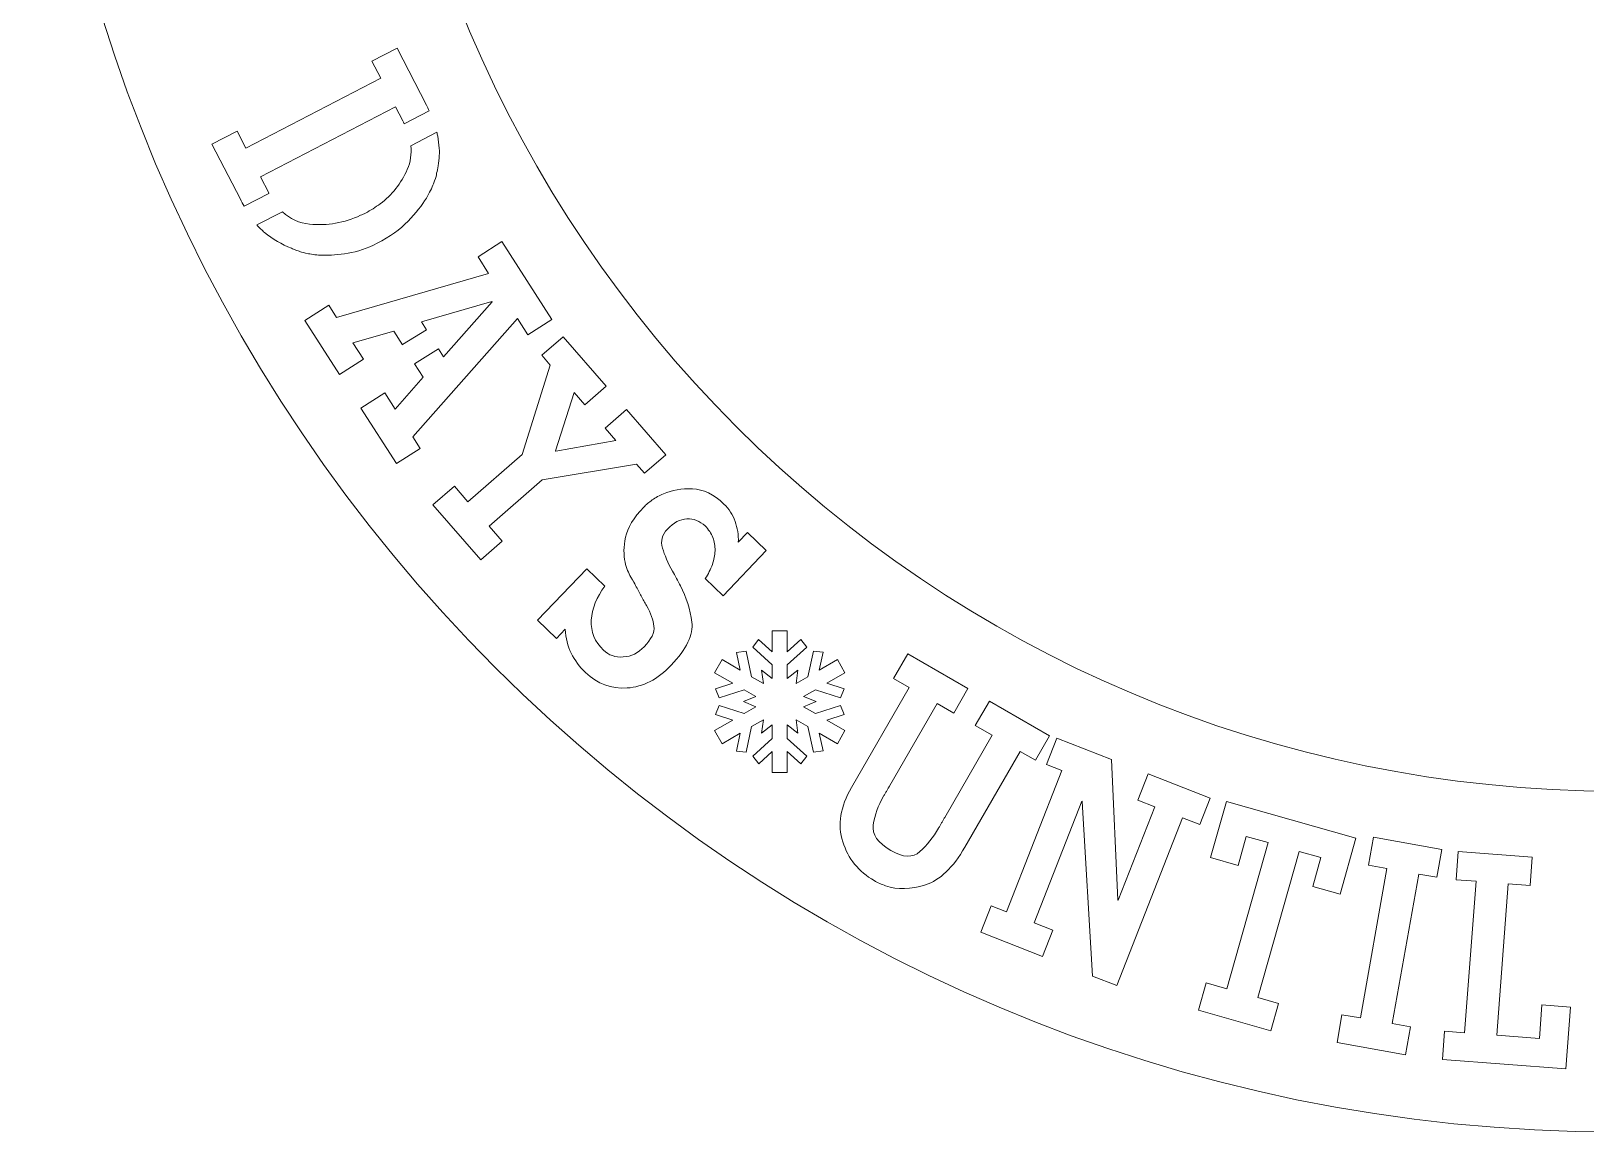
# Model space of a CAD drawing. Header units: centimetres. Extents: x -78 to 86, y -19 to 11.
# Drawn here: x -78.25 to -64.49, y -19.26 to -9.52 of the extents above; entities that cross this region are included whole.
import ezdxf

# ---------------------------------------------------------------- set-up
doc = ezdxf.new("R2010")
doc.units = ezdxf.units.CM
doc.header["$MEASUREMENT"] = 0
doc.layers.add('layer 1', color=7, linetype='Continuous')

msp = doc.modelspace()

# ---------------------------------------------------------------- linework, layer by layer
at = {"layer": 'layer 1', "color": 230, "lineweight": 9}
for points, knots in [([(-64.21886, 11.21754), (-64.21886, 11.21754), (-66.37384, 11.21754), (-66.37384, 11.21754), (-66.37384, 11.21754), (-66.55862, 11.21754), (-66.76647, 11.23054), (-66.89794, 11.15018), (-66.89794, 11.15018), (-67.58536, 10.73002), (-68.15182, 8.79313), (-68.32711, 8.18493), (-68.32711, 8.18493), (-68.32711, 8.18493), (-68.32596, 8.18457), (-68.32596, 8.18457), (-68.32596, 8.18457), (-74.06984, 6.4285), (-78.24772, 1.08602), (-78.24772, -5.23281), (-78.24772, -5.23281), (-78.24772, -12.98073), (-71.96678, -19.26166), (-64.21886, -19.26166), (-64.21886, -19.26166), (-56.47093, -19.26166), (-50.19001, -12.98073), (-50.19001, -5.23281), (-50.19001, -5.23281), (-50.19001, 1.08602), (-54.36786, 6.4285), (-60.11176, 8.18457), (-60.11176, 8.18457), (-60.11176, 8.18457), (-60.11061, 8.18493), (-60.11061, 8.18493), (-60.11061, 8.18493), (-60.2859, 8.79313), (-60.85236, 10.73002), (-61.53978, 11.15018), (-61.53978, 11.15018), (-61.67125, 11.23054), (-61.8791, 11.21754), (-62.06388, 11.21754), (-62.06388, 11.21754), (-62.06388, 11.21754), (-64.21886, 11.21754), (-64.21886, 11.21754)], [0, 0, 0, 0, 0.07692308, 0.07692308, 0.07692308, 0.07692308, 0.15384615, 0.15384615, 0.15384615, 0.15384615, 0.23076923, 0.23076923, 0.23076923, 0.23076923, 0.30769231, 0.30769231, 0.30769231, 0.30769231, 0.38461538, 0.38461538, 0.38461538, 0.38461538, 0.46153846, 0.46153846, 0.46153846, 0.46153846, 0.53846154, 0.53846154, 0.53846154, 0.53846154, 0.61538462, 0.61538462, 0.61538462, 0.61538462, 0.69230769, 0.69230769, 0.69230769, 0.69230769, 0.76923077, 0.76923077, 0.76923077, 0.76923077, 0.84615385, 0.84615385, 0.84615385, 0.84615385, 1, 1, 1, 1]), ([(-64.21886, 5.77989), (-58.1367, 5.77989), (-53.20616, 0.84933), (-53.20616, -5.23281), (-53.20616, -5.23281), (-53.20616, -11.31495), (-58.1367, -16.2455), (-64.21886, -16.2455), (-64.21886, -16.2455), (-70.301, -16.2455), (-75.23155, -11.31495), (-75.23155, -5.23281), (-75.23155, -5.23281), (-75.23155, 0.84933), (-70.301, 5.77989), (-64.21886, 5.77989)], [0, 0, 0, 0, 0.2, 0.2, 0.2, 0.2, 0.4, 0.4, 0.4, 0.4, 0.6, 0.6, 0.6, 0.6, 1, 1, 1, 1]), ([(-76.36183, -11.06887), (-76.36183, -11.06887), (-76.14268, -10.956), (-76.14268, -10.956), (-76.14268, -10.956), (-76.14268, -10.956), (-76.14476, -10.95193), (-76.14476, -10.95193), (-76.14476, -10.95193), (-76.14476, -10.95193), (-76.21836, -10.80944), (-76.21836, -10.80944), (-76.21836, -10.80944), (-76.21836, -10.80944), (-75.02187, -10.19145), (-75.02187, -10.19145), (-75.02187, -10.19145), (-75.02187, -10.19145), (-74.95836, -10.31442), (-74.95836, -10.31442), (-74.95836, -10.31442), (-74.954, -10.32285), (-74.94985, -10.33124), (-74.94588, -10.33958), (-74.94588, -10.33958), (-74.94588, -10.33958), (-74.72439, -10.2255), (-74.72439, -10.2255), (-74.72439, -10.2255), (-74.73206, -10.20878), (-74.74025, -10.19166), (-74.74898, -10.17415), (-74.74898, -10.17415), (-74.74898, -10.17415), (-75.0081, -9.67244), (-75.0081, -9.67244), (-75.0081, -9.67244), (-75.0081, -9.67244), (-75.23058, -9.78736), (-75.23058, -9.78736), (-75.23058, -9.78736), (-75.23058, -9.78736), (-75.15295, -9.93768), (-75.15295, -9.93768), (-75.15295, -9.93768), (-75.15295, -9.93768), (-76.34716, -10.5545), (-76.34716, -10.5545), (-76.34716, -10.5545), (-76.34716, -10.5545), (-76.42481, -10.40418), (-76.42481, -10.40418), (-76.42481, -10.40418), (-76.42481, -10.40418), (-76.6473, -10.51909), (-76.6473, -10.51909), (-76.6473, -10.51909), (-76.6473, -10.51909), (-76.39524, -11.00712), (-76.39524, -11.00712), (-76.39524, -11.00712), (-76.38411, -11.02868), (-76.37297, -11.04925), (-76.36183, -11.06887)], [0, 0, 0, 0, 0.05882353, 0.05882353, 0.05882353, 0.05882353, 0.11764706, 0.11764706, 0.11764706, 0.11764706, 0.17647059, 0.17647059, 0.17647059, 0.17647059, 0.23529412, 0.23529412, 0.23529412, 0.23529412, 0.29411765, 0.29411765, 0.29411765, 0.29411765, 0.35294118, 0.35294118, 0.35294118, 0.35294118, 0.41176471, 0.41176471, 0.41176471, 0.41176471, 0.47058824, 0.47058824, 0.47058824, 0.47058824, 0.52941176, 0.52941176, 0.52941176, 0.52941176, 0.58823529, 0.58823529, 0.58823529, 0.58823529, 0.64705882, 0.64705882, 0.64705882, 0.64705882, 0.70588235, 0.70588235, 0.70588235, 0.70588235, 0.76470588, 0.76470588, 0.76470588, 0.76470588, 0.82352941, 0.82352941, 0.82352941, 0.82352941, 0.88235294, 0.88235294, 0.88235294, 0.88235294, 1, 1, 1, 1]), ([(-74.65588, -10.41518), (-74.65588, -10.41518), (-74.88702, -10.53423), (-74.88702, -10.53423), (-74.88702, -10.53423), (-74.87878, -10.60858), (-74.88907, -10.67837), (-74.9179, -10.7436), (-74.9179, -10.7436), (-74.97359, -10.86961), (-75.0535, -10.97106), (-75.1576, -11.04792), (-75.1576, -11.04792), (-75.17827, -11.06355), (-75.19947, -11.07819), (-75.22117, -11.09188), (-75.22117, -11.09188), (-75.24287, -11.10554), (-75.26507, -11.11826), (-75.28778, -11.12999), (-75.28778, -11.12999), (-75.29534, -11.1339), (-75.30253, -11.1376), (-75.30935, -11.14113), (-75.30935, -11.14113), (-75.31615, -11.14465), (-75.32368, -11.14771), (-75.33192, -11.1503), (-75.33192, -11.1503), (-75.47537, -11.21782), (-75.62539, -11.24379), (-75.78203, -11.22825), (-75.78203, -11.22825), (-75.87507, -11.21901), (-75.95551, -11.18278), (-76.02335, -11.11951), (-76.02335, -11.11951), (-76.02335, -11.11951), (-76.24819, -11.23531), (-76.24819, -11.23531), (-76.24819, -11.23531), (-76.22583, -11.26144), (-76.20346, -11.28369), (-76.18107, -11.30206), (-76.18107, -11.30206), (-76.10953, -11.36073), (-76.0304, -11.40722), (-75.94366, -11.44154), (-75.94366, -11.44154), (-75.93137, -11.44675), (-75.91856, -11.45209), (-75.90519, -11.45754), (-75.90519, -11.45754), (-75.89183, -11.46299), (-75.87824, -11.46794), (-75.86447, -11.47235), (-75.86447, -11.47235), (-75.85219, -11.47756), (-75.82852, -11.48348), (-75.79347, -11.4901), (-75.79347, -11.4901), (-75.7584, -11.49671), (-75.71624, -11.50131), (-75.66698, -11.5039), (-75.66698, -11.5039), (-75.60142, -11.50464), (-75.52645, -11.49848), (-75.44213, -11.48544), (-75.44213, -11.48544), (-75.35779, -11.47237), (-75.27174, -11.44317), (-75.18396, -11.39782), (-75.18396, -11.39782), (-75.07195, -11.33998), (-74.98095, -11.27484), (-74.91096, -11.20243), (-74.91096, -11.20243), (-74.84102, -11.13002), (-74.78708, -11.0618), (-74.74924, -10.99773), (-74.74924, -10.99773), (-74.7203, -10.9498), (-74.69903, -10.90749), (-74.68538, -10.87078), (-74.68538, -10.87078), (-74.67175, -10.83406), (-74.66342, -10.80752), (-74.66039, -10.79111), (-74.66039, -10.79111), (-74.65738, -10.77471), (-74.65302, -10.75432), (-74.64738, -10.72999), (-74.64738, -10.72999), (-74.64174, -10.70564), (-74.63808, -10.67653), (-74.63639, -10.64269), (-74.63639, -10.64269), (-74.63081, -10.59036), (-74.63496, -10.52574), (-74.64882, -10.44882), (-74.64882, -10.44882), (-74.65078, -10.4379), (-74.65313, -10.42668), (-74.65588, -10.41518)], [0, 0, 0, 0, 0.03703704, 0.03703704, 0.03703704, 0.03703704, 0.07407407, 0.07407407, 0.07407407, 0.07407407, 0.11111111, 0.11111111, 0.11111111, 0.11111111, 0.14814815, 0.14814815, 0.14814815, 0.14814815, 0.18518519, 0.18518519, 0.18518519, 0.18518519, 0.22222222, 0.22222222, 0.22222222, 0.22222222, 0.25925926, 0.25925926, 0.25925926, 0.25925926, 0.2962963, 0.2962963, 0.2962963, 0.2962963, 0.33333333, 0.33333333, 0.33333333, 0.33333333, 0.37037037, 0.37037037, 0.37037037, 0.37037037, 0.40740741, 0.40740741, 0.40740741, 0.40740741, 0.44444444, 0.44444444, 0.44444444, 0.44444444, 0.48148148, 0.48148148, 0.48148148, 0.48148148, 0.51851852, 0.51851852, 0.51851852, 0.51851852, 0.55555556, 0.55555556, 0.55555556, 0.55555556, 0.59259259, 0.59259259, 0.59259259, 0.59259259, 0.62962963, 0.62962963, 0.62962963, 0.62962963, 0.66666667, 0.66666667, 0.66666667, 0.66666667, 0.7037037, 0.7037037, 0.7037037, 0.7037037, 0.74074074, 0.74074074, 0.74074074, 0.74074074, 0.77777778, 0.77777778, 0.77777778, 0.77777778, 0.81481481, 0.81481481, 0.81481481, 0.81481481, 0.85185185, 0.85185185, 0.85185185, 0.85185185, 0.88888889, 0.88888889, 0.88888889, 0.88888889, 0.92592593, 0.92592593, 0.92592593, 0.92592593, 1, 1, 1, 1]), ([(-74.64236, -12.33242), (-74.64236, -12.33242), (-74.85404, -12.46376), (-74.85404, -12.46376), (-74.85404, -12.46376), (-74.85404, -12.46376), (-74.77837, -12.58222), (-74.77837, -12.58222), (-74.77837, -12.58222), (-74.77837, -12.58222), (-75.02406, -12.8669), (-75.02406, -12.8669), (-75.02406, -12.8669), (-75.02406, -12.8669), (-75.1175, -12.72062), (-75.1175, -12.72062), (-75.1175, -12.72062), (-75.1175, -12.72062), (-75.32856, -12.85543), (-75.32856, -12.85543), (-75.32856, -12.85543), (-75.32856, -12.85543), (-75.01395, -13.34796), (-75.01395, -13.34796), (-75.01395, -13.34796), (-75.01395, -13.34796), (-74.80291, -13.21316), (-74.80291, -13.21316), (-74.80291, -13.21316), (-74.80291, -13.21316), (-74.86795, -13.11131), (-74.86795, -13.11131), (-74.86795, -13.11131), (-74.86795, -13.11131), (-73.94218, -12.06375), (-73.94218, -12.06375), (-73.94218, -12.06375), (-73.94218, -12.06375), (-73.84994, -12.20818), (-73.84994, -12.20818), (-73.84994, -12.20818), (-73.84994, -12.20818), (-73.63889, -12.07339), (-73.63889, -12.07339), (-73.63889, -12.07339), (-73.63889, -12.07339), (-74.08004, -11.38273), (-74.08004, -11.38273), (-74.08004, -11.38273), (-74.08004, -11.38273), (-74.29108, -11.51754), (-74.29108, -11.51754), (-74.29108, -11.51754), (-74.29108, -11.51754), (-74.19764, -11.6638), (-74.19764, -11.6638), (-74.19764, -11.6638), (-74.19764, -11.6638), (-75.54327, -12.05404), (-75.54327, -12.05404), (-75.54327, -12.05404), (-75.54327, -12.05404), (-75.61303, -11.94481), (-75.61303, -11.94481), (-75.61303, -11.94481), (-75.61303, -11.94481), (-75.82409, -12.0796), (-75.82409, -12.0796), (-75.82409, -12.0796), (-75.82409, -12.0796), (-75.5178, -12.55917), (-75.5178, -12.55917), (-75.5178, -12.55917), (-75.5178, -12.55917), (-75.30673, -12.42436), (-75.30673, -12.42436), (-75.30673, -12.42436), (-75.30673, -12.42436), (-75.39898, -12.27994), (-75.39898, -12.27994), (-75.39898, -12.27994), (-75.39898, -12.27994), (-75.03739, -12.17673), (-75.03739, -12.17673), (-75.03739, -12.17673), (-75.03739, -12.17673), (-74.96171, -12.29521), (-74.96171, -12.29521), (-74.96171, -12.29521), (-74.96171, -12.29521), (-74.9606, -12.29451), (-74.9606, -12.29451), (-74.9606, -12.29451), (-74.9606, -12.29451), (-74.7489, -12.16317), (-74.7489, -12.16317), (-74.7489, -12.16317), (-74.7489, -12.16317), (-74.79323, -12.09376), (-74.79323, -12.09376), (-74.79323, -12.09376), (-74.79323, -12.09376), (-74.16961, -11.91182), (-74.16961, -11.91182), (-74.16961, -11.91182), (-74.16961, -11.91182), (-74.16725, -11.91552), (-74.16725, -11.91552), (-74.16725, -11.91552), (-74.16725, -11.91552), (-74.59692, -12.40114), (-74.59692, -12.40114), (-74.59692, -12.40114), (-74.59692, -12.40114), (-74.64126, -12.33172), (-74.64126, -12.33172), (-74.64126, -12.33172), (-74.64126, -12.33172), (-74.64236, -12.33242), (-74.64236, -12.33242)], [0, 0, 0, 0, 0.03225806, 0.03225806, 0.03225806, 0.03225806, 0.06451613, 0.06451613, 0.06451613, 0.06451613, 0.09677419, 0.09677419, 0.09677419, 0.09677419, 0.12903226, 0.12903226, 0.12903226, 0.12903226, 0.16129032, 0.16129032, 0.16129032, 0.16129032, 0.19354839, 0.19354839, 0.19354839, 0.19354839, 0.22580645, 0.22580645, 0.22580645, 0.22580645, 0.25806452, 0.25806452, 0.25806452, 0.25806452, 0.29032258, 0.29032258, 0.29032258, 0.29032258, 0.32258065, 0.32258065, 0.32258065, 0.32258065, 0.35483871, 0.35483871, 0.35483871, 0.35483871, 0.38709677, 0.38709677, 0.38709677, 0.38709677, 0.41935484, 0.41935484, 0.41935484, 0.41935484, 0.4516129, 0.4516129, 0.4516129, 0.4516129, 0.48387097, 0.48387097, 0.48387097, 0.48387097, 0.51612903, 0.51612903, 0.51612903, 0.51612903, 0.5483871, 0.5483871, 0.5483871, 0.5483871, 0.58064516, 0.58064516, 0.58064516, 0.58064516, 0.61290323, 0.61290323, 0.61290323, 0.61290323, 0.64516129, 0.64516129, 0.64516129, 0.64516129, 0.67741935, 0.67741935, 0.67741935, 0.67741935, 0.70967742, 0.70967742, 0.70967742, 0.70967742, 0.74193548, 0.74193548, 0.74193548, 0.74193548, 0.77419355, 0.77419355, 0.77419355, 0.77419355, 0.80645161, 0.80645161, 0.80645161, 0.80645161, 0.83870968, 0.83870968, 0.83870968, 0.83870968, 0.87096774, 0.87096774, 0.87096774, 0.87096774, 0.90322581, 0.90322581, 0.90322581, 0.90322581, 0.93548387, 0.93548387, 0.93548387, 0.93548387, 1, 1, 1, 1]), ([(-72.81962, -13.43353), (-72.81962, -13.43353), (-72.89024, -13.35227), (-72.89024, -13.35227), (-72.89024, -13.35227), (-72.89024, -13.35227), (-73.72383, -13.4917), (-73.72383, -13.4917), (-73.72383, -13.4917), (-73.72383, -13.4917), (-74.1944, -13.90074), (-74.1944, -13.90074), (-74.1944, -13.90074), (-74.1944, -13.90074), (-74.07763, -14.03506), (-74.07763, -14.03506), (-74.07763, -14.03506), (-74.07763, -14.03506), (-74.26666, -14.19934), (-74.26666, -14.19934), (-74.26666, -14.19934), (-74.26666, -14.19934), (-74.69041, -13.71182), (-74.69041, -13.71182), (-74.69041, -13.71182), (-74.69041, -13.71182), (-74.50141, -13.54754), (-74.50141, -13.54754), (-74.50141, -13.54754), (-74.50141, -13.54754), (-74.38177, -13.68517), (-74.38177, -13.68517), (-74.38177, -13.68517), (-74.38177, -13.68517), (-73.89963, -13.26609), (-73.89963, -13.26609), (-73.89963, -13.26609), (-73.89963, -13.26609), (-73.65271, -12.47507), (-73.65271, -12.47507), (-73.65271, -12.47507), (-73.65271, -12.47507), (-73.72766, -12.38884), (-73.72766, -12.38884), (-73.72766, -12.38884), (-73.72766, -12.38884), (-73.53867, -12.22456), (-73.53867, -12.22456), (-73.53867, -12.22456), (-73.53867, -12.22456), (-73.15815, -12.66234), (-73.15815, -12.66234), (-73.15815, -12.66234), (-73.15815, -12.66234), (-73.34715, -12.82663), (-73.34715, -12.82663), (-73.34715, -12.82663), (-73.34715, -12.82663), (-73.44084, -12.71883), (-73.44084, -12.71883), (-73.44084, -12.71883), (-73.44084, -12.71883), (-73.60542, -13.23451), (-73.60542, -13.23451), (-73.60542, -13.23451), (-73.60542, -13.23451), (-73.60254, -13.23782), (-73.60254, -13.23782), (-73.60254, -13.23782), (-73.60254, -13.23782), (-73.07186, -13.14335), (-73.07186, -13.14335), (-73.07186, -13.14335), (-73.07186, -13.14335), (-73.16699, -13.03389), (-73.16699, -13.03389), (-73.16699, -13.03389), (-73.16699, -13.03389), (-72.97799, -12.86962), (-72.97799, -12.86962), (-72.97799, -12.86962), (-72.97799, -12.86962), (-72.63062, -13.26925), (-72.63062, -13.26925), (-72.63062, -13.26925), (-72.63062, -13.26925), (-72.81962, -13.43353), (-72.81962, -13.43353)], [0, 0, 0, 0, 0.04347826, 0.04347826, 0.04347826, 0.04347826, 0.08695652, 0.08695652, 0.08695652, 0.08695652, 0.13043478, 0.13043478, 0.13043478, 0.13043478, 0.17391304, 0.17391304, 0.17391304, 0.17391304, 0.2173913, 0.2173913, 0.2173913, 0.2173913, 0.26086957, 0.26086957, 0.26086957, 0.26086957, 0.30434783, 0.30434783, 0.30434783, 0.30434783, 0.34782609, 0.34782609, 0.34782609, 0.34782609, 0.39130435, 0.39130435, 0.39130435, 0.39130435, 0.43478261, 0.43478261, 0.43478261, 0.43478261, 0.47826087, 0.47826087, 0.47826087, 0.47826087, 0.52173913, 0.52173913, 0.52173913, 0.52173913, 0.56521739, 0.56521739, 0.56521739, 0.56521739, 0.60869565, 0.60869565, 0.60869565, 0.60869565, 0.65217391, 0.65217391, 0.65217391, 0.65217391, 0.69565217, 0.69565217, 0.69565217, 0.69565217, 0.73913043, 0.73913043, 0.73913043, 0.73913043, 0.7826087, 0.7826087, 0.7826087, 0.7826087, 0.82608696, 0.82608696, 0.82608696, 0.82608696, 0.86956522, 0.86956522, 0.86956522, 0.86956522, 0.91304348, 0.91304348, 0.91304348, 0.91304348, 1, 1, 1, 1]), ([(-73.32838, -14.27821), (-73.32838, -14.27821), (-73.16799, -14.43157), (-73.16799, -14.43157), (-73.16799, -14.43157), (-73.24322, -14.52933), (-73.28357, -14.62982), (-73.28904, -14.73301), (-73.28904, -14.73301), (-73.29448, -14.83622), (-73.25858, -14.92477), (-73.1813, -14.99866), (-73.1813, -14.99866), (-73.1347, -15.0432), (-73.07628, -15.06315), (-73.00595, -15.05848), (-73.00595, -15.05848), (-72.93563, -15.05383), (-72.87398, -15.02379), (-72.821, -14.96839), (-72.821, -14.96839), (-72.75743, -14.90188), (-72.72866, -14.8416), (-72.73469, -14.78751), (-72.73469, -14.78751), (-72.74074, -14.7334), (-72.76251, -14.67194), (-72.80003, -14.60308), (-72.80003, -14.60308), (-72.81532, -14.57667), (-72.83107, -14.54866), (-72.84731, -14.519), (-72.84731, -14.519), (-72.86353, -14.48934), (-72.88022, -14.45805), (-72.8974, -14.42514), (-72.8974, -14.42514), (-72.90444, -14.41131), (-72.91844, -14.38676), (-72.93938, -14.35142), (-72.93938, -14.35142), (-72.9603, -14.31609), (-72.97718, -14.27227), (-72.98999, -14.21995), (-72.98999, -14.21995), (-73.00443, -14.15665), (-73.00306, -14.08312), (-72.98584, -13.99942), (-72.98584, -13.99942), (-72.96863, -13.91571), (-72.91468, -13.82646), (-72.82403, -13.73164), (-72.82403, -13.73164), (-72.80402, -13.71071), (-72.77899, -13.68983), (-72.74899, -13.66905), (-72.74899, -13.66905), (-72.71897, -13.64824), (-72.68631, -13.62998), (-72.651, -13.61424), (-72.651, -13.61424), (-72.57473, -13.58112), (-72.48889, -13.56657), (-72.39344, -13.5706), (-72.39344, -13.5706), (-72.29801, -13.57465), (-72.2053, -13.61967), (-72.11531, -13.70572), (-72.11531, -13.70572), (-72.07085, -13.74823), (-72.03795, -13.79914), (-72.0166, -13.85843), (-72.0166, -13.85843), (-71.9953, -13.91772), (-71.98574, -13.97927), (-71.98801, -14.04311), (-71.98801, -14.04311), (-71.98801, -14.04311), (-71.90677, -13.95815), (-71.90677, -13.95815), (-71.90677, -13.95815), (-71.90677, -13.95815), (-71.74003, -14.11758), (-71.74003, -14.11758), (-71.74003, -14.11758), (-71.74003, -14.11758), (-72.12146, -14.51651), (-72.12146, -14.51651), (-72.12146, -14.51651), (-72.12146, -14.51651), (-72.28027, -14.36468), (-72.28027, -14.36468), (-72.28027, -14.36468), (-72.25366, -14.32413), (-72.23284, -14.28275), (-72.21781, -14.24054), (-72.21781, -14.24054), (-72.20281, -14.19834), (-72.19482, -14.15767), (-72.19385, -14.11851), (-72.19385, -14.11851), (-72.19277, -14.07712), (-72.19933, -14.03786), (-72.21349, -14.00075), (-72.21349, -14.00075), (-72.22766, -13.96363), (-72.25062, -13.92988), (-72.28238, -13.89952), (-72.28238, -13.89952), (-72.32897, -13.85498), (-72.38235, -13.83399), (-72.44254, -13.83655), (-72.44254, -13.83655), (-72.50274, -13.8391), (-72.56051, -13.86931), (-72.61584, -13.92718), (-72.61584, -13.92718), (-72.66292, -13.97643), (-72.67727, -14.03223), (-72.65888, -14.0946), (-72.65888, -14.0946), (-72.64049, -14.15697), (-72.611, -14.22523), (-72.57043, -14.29938), (-72.57043, -14.29938), (-72.55926, -14.31948), (-72.5476, -14.34064), (-72.5354, -14.36289), (-72.5354, -14.36289), (-72.52326, -14.38513), (-72.51163, -14.40744), (-72.50059, -14.42978), (-72.50059, -14.42978), (-72.44815, -14.53178), (-72.4143, -14.63838), (-72.39905, -14.7496), (-72.39905, -14.7496), (-72.3838, -14.86082), (-72.44504, -14.98846), (-72.58278, -15.13252), (-72.58278, -15.13252), (-72.70167, -15.25689), (-72.83144, -15.32373), (-72.97207, -15.33303), (-72.97207, -15.33303), (-73.1127, -15.34236), (-73.23543, -15.29691), (-73.34022, -15.1967), (-73.34022, -15.1967), (-73.39316, -15.14607), (-73.43548, -15.08914), (-73.46716, -15.02583), (-73.46716, -15.02583), (-73.49885, -14.96254), (-73.5165, -14.89147), (-73.52011, -14.81257), (-73.52011, -14.81257), (-73.52011, -14.81257), (-73.59783, -14.89384), (-73.59783, -14.89384), (-73.59783, -14.89384), (-73.59783, -14.89384), (-73.76458, -14.73442), (-73.76458, -14.73442), (-73.76458, -14.73442), (-73.76458, -14.73442), (-73.32838, -14.27821), (-73.32838, -14.27821)], [0, 0, 0, 0, 0.02325581, 0.02325581, 0.02325581, 0.02325581, 0.04651163, 0.04651163, 0.04651163, 0.04651163, 0.06976744, 0.06976744, 0.06976744, 0.06976744, 0.09302326, 0.09302326, 0.09302326, 0.09302326, 0.11627907, 0.11627907, 0.11627907, 0.11627907, 0.13953488, 0.13953488, 0.13953488, 0.13953488, 0.1627907, 0.1627907, 0.1627907, 0.1627907, 0.18604651, 0.18604651, 0.18604651, 0.18604651, 0.20930233, 0.20930233, 0.20930233, 0.20930233, 0.23255814, 0.23255814, 0.23255814, 0.23255814, 0.25581395, 0.25581395, 0.25581395, 0.25581395, 0.27906977, 0.27906977, 0.27906977, 0.27906977, 0.30232558, 0.30232558, 0.30232558, 0.30232558, 0.3255814, 0.3255814, 0.3255814, 0.3255814, 0.34883721, 0.34883721, 0.34883721, 0.34883721, 0.37209302, 0.37209302, 0.37209302, 0.37209302, 0.39534884, 0.39534884, 0.39534884, 0.39534884, 0.41860465, 0.41860465, 0.41860465, 0.41860465, 0.44186047, 0.44186047, 0.44186047, 0.44186047, 0.46511628, 0.46511628, 0.46511628, 0.46511628, 0.48837209, 0.48837209, 0.48837209, 0.48837209, 0.51162791, 0.51162791, 0.51162791, 0.51162791, 0.53488372, 0.53488372, 0.53488372, 0.53488372, 0.55813953, 0.55813953, 0.55813953, 0.55813953, 0.58139535, 0.58139535, 0.58139535, 0.58139535, 0.60465116, 0.60465116, 0.60465116, 0.60465116, 0.62790698, 0.62790698, 0.62790698, 0.62790698, 0.65116279, 0.65116279, 0.65116279, 0.65116279, 0.6744186, 0.6744186, 0.6744186, 0.6744186, 0.69767442, 0.69767442, 0.69767442, 0.69767442, 0.72093023, 0.72093023, 0.72093023, 0.72093023, 0.74418605, 0.74418605, 0.74418605, 0.74418605, 0.76744186, 0.76744186, 0.76744186, 0.76744186, 0.79069767, 0.79069767, 0.79069767, 0.79069767, 0.81395349, 0.81395349, 0.81395349, 0.81395349, 0.8372093, 0.8372093, 0.8372093, 0.8372093, 0.86046512, 0.86046512, 0.86046512, 0.86046512, 0.88372093, 0.88372093, 0.88372093, 0.88372093, 0.90697674, 0.90697674, 0.90697674, 0.90697674, 0.93023256, 0.93023256, 0.93023256, 0.93023256, 0.95348837, 0.95348837, 0.95348837, 0.95348837, 1, 1, 1, 1]), ([(-71.7654, -15.61454), (-71.7654, -15.61454), (-71.87033, -15.67514), (-71.87033, -15.67514), (-71.87033, -15.67514), (-71.87033, -15.67514), (-71.91863, -15.90196), (-71.91863, -15.90196), (-71.91863, -15.90196), (-71.91863, -15.90196), (-72.00396, -15.89101), (-72.00396, -15.89101), (-72.00396, -15.89101), (-72.00396, -15.89101), (-71.97028, -15.73286), (-71.97028, -15.73286), (-71.97028, -15.73286), (-71.97028, -15.73286), (-72.13154, -15.82595), (-72.13154, -15.82595), (-72.13154, -15.82595), (-72.13154, -15.82595), (-72.1982, -15.71053), (-72.1982, -15.71053), (-72.1982, -15.71053), (-72.1982, -15.71053), (-72.03695, -15.61743), (-72.03695, -15.61743), (-72.03695, -15.61743), (-72.03695, -15.61743), (-72.19055, -15.5676), (-72.19055, -15.5676), (-72.19055, -15.5676), (-72.19055, -15.5676), (-72.15738, -15.4882), (-72.15738, -15.4882), (-72.15738, -15.4882), (-72.15738, -15.4882), (-71.93701, -15.55971), (-71.93701, -15.55971), (-71.93701, -15.55971), (-71.93701, -15.55971), (-71.83202, -15.49911), (-71.83202, -15.49911), (-71.83202, -15.49911), (-71.83202, -15.49911), (-71.94272, -15.45423), (-71.94272, -15.45423), (-71.94272, -15.45423), (-71.94272, -15.45423), (-71.83203, -15.40935), (-71.83203, -15.40935), (-71.83203, -15.40935), (-71.83203, -15.40935), (-71.937, -15.34878), (-71.937, -15.34878), (-71.937, -15.34878), (-71.937, -15.34878), (-72.15757, -15.42036), (-72.15757, -15.42036), (-72.15757, -15.42036), (-72.15757, -15.42036), (-72.19074, -15.34099), (-72.19074, -15.34099), (-72.19074, -15.34099), (-72.19074, -15.34099), (-72.03695, -15.29107), (-72.03695, -15.29107), (-72.03695, -15.29107), (-72.03695, -15.29107), (-72.19819, -15.19797), (-72.19819, -15.19797), (-72.19819, -15.19797), (-72.19819, -15.19797), (-72.13155, -15.08254), (-72.13155, -15.08254), (-72.13155, -15.08254), (-72.13155, -15.08254), (-71.97032, -15.17564), (-71.97032, -15.17564), (-71.97032, -15.17564), (-71.97032, -15.17564), (-72.00396, -15.01768), (-72.00396, -15.01768), (-72.00396, -15.01768), (-72.00396, -15.01768), (-71.9186, -15.0067), (-71.9186, -15.0067), (-71.9186, -15.0067), (-71.9186, -15.0067), (-71.87034, -15.23334), (-71.87034, -15.23334), (-71.87034, -15.23334), (-71.87034, -15.23334), (-71.7654, -15.29394), (-71.7654, -15.29394), (-71.7654, -15.29394), (-71.7654, -15.29394), (-71.78187, -15.17565), (-71.78187, -15.17565), (-71.78187, -15.17565), (-71.78187, -15.17565), (-71.68768, -15.24903), (-71.68768, -15.24903), (-71.68768, -15.24903), (-71.68768, -15.24903), (-71.68768, -15.12786), (-71.68768, -15.12786), (-71.68768, -15.12786), (-71.68768, -15.12786), (-71.85996, -14.97262), (-71.85996, -14.97262), (-71.85996, -14.97262), (-71.85996, -14.97262), (-71.80778, -14.90422), (-71.80778, -14.90422), (-71.80778, -14.90422), (-71.80778, -14.90422), (-71.68768, -15.01245), (-71.68768, -15.01245), (-71.68768, -15.01245), (-71.68768, -15.01245), (-71.68767, -14.82625), (-71.68767, -14.82625), (-71.68767, -14.82625), (-71.68767, -14.82625), (-71.55438, -14.82625), (-71.55438, -14.82625), (-71.55438, -14.82625), (-71.55438, -14.82625), (-71.55438, -15.01243), (-71.55438, -15.01243), (-71.55438, -15.01243), (-71.55438, -15.01243), (-71.43439, -14.90434), (-71.43439, -14.90434), (-71.43439, -14.90434), (-71.43439, -14.90434), (-71.38225, -14.97275), (-71.38225, -14.97275), (-71.38225, -14.97275), (-71.38225, -14.97275), (-71.55438, -15.12786), (-71.55438, -15.12786), (-71.55438, -15.12786), (-71.55438, -15.12786), (-71.55438, -15.24904), (-71.55438, -15.24904), (-71.55438, -15.24904), (-71.55438, -15.24904), (-71.46019, -15.17565), (-71.46019, -15.17565), (-71.46019, -15.17565), (-71.46019, -15.17565), (-71.47667, -15.29392), (-71.47667, -15.29392), (-71.47667, -15.29392), (-71.47667, -15.29392), (-71.3717, -15.23334), (-71.3717, -15.23334), (-71.3717, -15.23334), (-71.3717, -15.23334), (-71.32339, -15.00651), (-71.32339, -15.00651), (-71.32339, -15.00651), (-71.32339, -15.00651), (-71.2381, -15.01748), (-71.2381, -15.01748), (-71.2381, -15.01748), (-71.2381, -15.01748), (-71.27175, -15.17564), (-71.27175, -15.17564), (-71.27175, -15.17564), (-71.27175, -15.17564), (-71.11051, -15.08254), (-71.11051, -15.08254), (-71.11051, -15.08254), (-71.11051, -15.08254), (-71.04387, -15.19797), (-71.04387, -15.19797), (-71.04387, -15.19797), (-71.04387, -15.19797), (-71.20508, -15.29104), (-71.20508, -15.29104), (-71.20508, -15.29104), (-71.20508, -15.29104), (-71.05151, -15.34091), (-71.05151, -15.34091), (-71.05151, -15.34091), (-71.05151, -15.34091), (-71.08466, -15.42028), (-71.08466, -15.42028), (-71.08466, -15.42028), (-71.08466, -15.42028), (-71.30503, -15.34874), (-71.30503, -15.34874), (-71.30503, -15.34874), (-71.30503, -15.34874), (-71.41001, -15.40938), (-71.41001, -15.40938), (-71.41001, -15.40938), (-71.41001, -15.40938), (-71.29934, -15.45422), (-71.29934, -15.45422), (-71.29934, -15.45422), (-71.29934, -15.45422), (-71.41002, -15.49911), (-71.41002, -15.49911), (-71.41002, -15.49911), (-71.41002, -15.49911), (-71.30507, -15.5597), (-71.30507, -15.5597), (-71.30507, -15.5597), (-71.30507, -15.5597), (-71.08446, -15.4881), (-71.08446, -15.4881), (-71.08446, -15.4881), (-71.08446, -15.4881), (-71.05129, -15.56748), (-71.05129, -15.56748), (-71.05129, -15.56748), (-71.05129, -15.56748), (-71.20512, -15.6174), (-71.20512, -15.6174), (-71.20512, -15.6174), (-71.20512, -15.6174), (-71.04386, -15.71051), (-71.04386, -15.71051), (-71.04386, -15.71051), (-71.04386, -15.71051), (-71.11051, -15.82595), (-71.11051, -15.82595), (-71.11051, -15.82595), (-71.11051, -15.82595), (-71.27171, -15.73287), (-71.27171, -15.73287), (-71.27171, -15.73287), (-71.27171, -15.73287), (-71.2381, -15.89077), (-71.2381, -15.89077), (-71.2381, -15.89077), (-71.2381, -15.89077), (-71.32343, -15.90176), (-71.32343, -15.90176), (-71.32343, -15.90176), (-71.32343, -15.90176), (-71.37167, -15.67518), (-71.37167, -15.67518), (-71.37167, -15.67518), (-71.37167, -15.67518), (-71.47666, -15.61454), (-71.47666, -15.61454), (-71.47666, -15.61454), (-71.47666, -15.61454), (-71.46019, -15.73283), (-71.46019, -15.73283), (-71.46019, -15.73283), (-71.46019, -15.73283), (-71.55438, -15.65942), (-71.55438, -15.65942), (-71.55438, -15.65942), (-71.55438, -15.65942), (-71.55438, -15.78059), (-71.55438, -15.78059), (-71.55438, -15.78059), (-71.55438, -15.78059), (-71.38206, -15.93584), (-71.38206, -15.93584), (-71.38206, -15.93584), (-71.38206, -15.93584), (-71.43423, -16.00426), (-71.43423, -16.00426), (-71.43423, -16.00426), (-71.43423, -16.00426), (-71.55438, -15.89601), (-71.55438, -15.89601), (-71.55438, -15.89601), (-71.55438, -15.89601), (-71.55438, -16.08222), (-71.55438, -16.08222), (-71.55438, -16.08222), (-71.55438, -16.08222), (-71.68768, -16.08222), (-71.68768, -16.08222), (-71.68768, -16.08222), (-71.68768, -16.08222), (-71.68768, -15.89605), (-71.68768, -15.89605), (-71.68768, -15.89605), (-71.68768, -15.89605), (-71.8076, -16.00414), (-71.8076, -16.00414), (-71.8076, -16.00414), (-71.8076, -16.00414), (-71.85978, -15.93574), (-71.85978, -15.93574), (-71.85978, -15.93574), (-71.85978, -15.93574), (-71.68768, -15.78064), (-71.68768, -15.78064), (-71.68768, -15.78064), (-71.68768, -15.78064), (-71.68768, -15.6594), (-71.68768, -15.6594), (-71.68768, -15.6594), (-71.68768, -15.6594), (-71.78187, -15.73283), (-71.78187, -15.73283), (-71.78187, -15.73283), (-71.78187, -15.73283), (-71.7654, -15.61454), (-71.7654, -15.61454)], [0, 0, 0, 0, 0.01265823, 0.01265823, 0.01265823, 0.01265823, 0.02531646, 0.02531646, 0.02531646, 0.02531646, 0.03797468, 0.03797468, 0.03797468, 0.03797468, 0.05063291, 0.05063291, 0.05063291, 0.05063291, 0.06329114, 0.06329114, 0.06329114, 0.06329114, 0.07594937, 0.07594937, 0.07594937, 0.07594937, 0.08860759, 0.08860759, 0.08860759, 0.08860759, 0.10126582, 0.10126582, 0.10126582, 0.10126582, 0.11392405, 0.11392405, 0.11392405, 0.11392405, 0.12658228, 0.12658228, 0.12658228, 0.12658228, 0.13924051, 0.13924051, 0.13924051, 0.13924051, 0.15189873, 0.15189873, 0.15189873, 0.15189873, 0.16455696, 0.16455696, 0.16455696, 0.16455696, 0.17721519, 0.17721519, 0.17721519, 0.17721519, 0.18987342, 0.18987342, 0.18987342, 0.18987342, 0.20253165, 0.20253165, 0.20253165, 0.20253165, 0.21518987, 0.21518987, 0.21518987, 0.21518987, 0.2278481, 0.2278481, 0.2278481, 0.2278481, 0.24050633, 0.24050633, 0.24050633, 0.24050633, 0.25316456, 0.25316456, 0.25316456, 0.25316456, 0.26582278, 0.26582278, 0.26582278, 0.26582278, 0.27848101, 0.27848101, 0.27848101, 0.27848101, 0.29113924, 0.29113924, 0.29113924, 0.29113924, 0.30379747, 0.30379747, 0.30379747, 0.30379747, 0.3164557, 0.3164557, 0.3164557, 0.3164557, 0.32911392, 0.32911392, 0.32911392, 0.32911392, 0.34177215, 0.34177215, 0.34177215, 0.34177215, 0.35443038, 0.35443038, 0.35443038, 0.35443038, 0.36708861, 0.36708861, 0.36708861, 0.36708861, 0.37974684, 0.37974684, 0.37974684, 0.37974684, 0.39240506, 0.39240506, 0.39240506, 0.39240506, 0.40506329, 0.40506329, 0.40506329, 0.40506329, 0.41772152, 0.41772152, 0.41772152, 0.41772152, 0.43037975, 0.43037975, 0.43037975, 0.43037975, 0.44303797, 0.44303797, 0.44303797, 0.44303797, 0.4556962, 0.4556962, 0.4556962, 0.4556962, 0.46835443, 0.46835443, 0.46835443, 0.46835443, 0.48101266, 0.48101266, 0.48101266, 0.48101266, 0.49367089, 0.49367089, 0.49367089, 0.49367089, 0.50632911, 0.50632911, 0.50632911, 0.50632911, 0.51898734, 0.51898734, 0.51898734, 0.51898734, 0.53164557, 0.53164557, 0.53164557, 0.53164557, 0.5443038, 0.5443038, 0.5443038, 0.5443038, 0.55696203, 0.55696203, 0.55696203, 0.55696203, 0.56962025, 0.56962025, 0.56962025, 0.56962025, 0.58227848, 0.58227848, 0.58227848, 0.58227848, 0.59493671, 0.59493671, 0.59493671, 0.59493671, 0.60759494, 0.60759494, 0.60759494, 0.60759494, 0.62025316, 0.62025316, 0.62025316, 0.62025316, 0.63291139, 0.63291139, 0.63291139, 0.63291139, 0.64556962, 0.64556962, 0.64556962, 0.64556962, 0.65822785, 0.65822785, 0.65822785, 0.65822785, 0.67088608, 0.67088608, 0.67088608, 0.67088608, 0.6835443, 0.6835443, 0.6835443, 0.6835443, 0.69620253, 0.69620253, 0.69620253, 0.69620253, 0.70886076, 0.70886076, 0.70886076, 0.70886076, 0.72151899, 0.72151899, 0.72151899, 0.72151899, 0.73417722, 0.73417722, 0.73417722, 0.73417722, 0.74683544, 0.74683544, 0.74683544, 0.74683544, 0.75949367, 0.75949367, 0.75949367, 0.75949367, 0.7721519, 0.7721519, 0.7721519, 0.7721519, 0.78481013, 0.78481013, 0.78481013, 0.78481013, 0.79746835, 0.79746835, 0.79746835, 0.79746835, 0.81012658, 0.81012658, 0.81012658, 0.81012658, 0.82278481, 0.82278481, 0.82278481, 0.82278481, 0.83544304, 0.83544304, 0.83544304, 0.83544304, 0.84810127, 0.84810127, 0.84810127, 0.84810127, 0.86075949, 0.86075949, 0.86075949, 0.86075949, 0.87341772, 0.87341772, 0.87341772, 0.87341772, 0.88607595, 0.88607595, 0.88607595, 0.88607595, 0.89873418, 0.89873418, 0.89873418, 0.89873418, 0.91139241, 0.91139241, 0.91139241, 0.91139241, 0.92405063, 0.92405063, 0.92405063, 0.92405063, 0.93670886, 0.93670886, 0.93670886, 0.93670886, 0.94936709, 0.94936709, 0.94936709, 0.94936709, 0.96202532, 0.96202532, 0.96202532, 0.96202532, 0.97468354, 0.97468354, 0.97468354, 0.97468354, 1, 1, 1, 1]), ([(-70.61348, -15.24898), (-70.61348, -15.24898), (-70.48844, -15.03201), (-70.48844, -15.03201), (-70.48844, -15.03201), (-70.48844, -15.03201), (-69.95542, -15.33915), (-69.95542, -15.33915), (-69.95542, -15.33915), (-69.95542, -15.33915), (-70.08046, -15.55612), (-70.08046, -15.55612), (-70.08046, -15.55612), (-70.08046, -15.55612), (-70.22893, -15.47056), (-70.22893, -15.47056), (-70.22893, -15.47056), (-70.22893, -15.47056), (-70.64739, -16.19678), (-70.64739, -16.19678), (-70.64739, -16.19678), (-70.6525, -16.20563), (-70.65719, -16.21375), (-70.66144, -16.22113), (-70.66144, -16.22113), (-70.66568, -16.22851), (-70.66993, -16.23589), (-70.67419, -16.24327), (-70.67419, -16.24327), (-70.67845, -16.25065), (-70.6829, -16.25841), (-70.68759, -16.26651), (-70.68759, -16.26651), (-70.69227, -16.27464), (-70.69715, -16.28313), (-70.70226, -16.29199), (-70.70226, -16.29199), (-70.74989, -16.37463), (-70.78036, -16.45834), (-70.79369, -16.54307), (-70.79369, -16.54307), (-70.80701, -16.62779), (-70.75466, -16.70418), (-70.63662, -16.77218), (-70.63662, -16.77218), (-70.52876, -16.83433), (-70.44341, -16.8373), (-70.3806, -16.78111), (-70.3806, -16.78111), (-70.31777, -16.72488), (-70.26254, -16.65544), (-70.21493, -16.57281), (-70.21493, -16.57281), (-70.21066, -16.56542), (-70.20619, -16.55767), (-70.20152, -16.54955), (-70.20152, -16.54955), (-70.19684, -16.54142), (-70.19238, -16.53367), (-70.18812, -16.5263), (-70.18812, -16.5263), (-70.18387, -16.51891), (-70.17941, -16.51117), (-70.17473, -16.50306), (-70.17473, -16.50306), (-70.17005, -16.49494), (-70.16559, -16.48719), (-70.16132, -16.47981), (-70.16132, -16.47981), (-70.16132, -16.47981), (-69.74159, -15.75139), (-69.74159, -15.75139), (-69.74159, -15.75139), (-69.74159, -15.75139), (-69.89008, -15.66583), (-69.89008, -15.66583), (-69.89008, -15.66583), (-69.89008, -15.66583), (-69.76505, -15.44884), (-69.76505, -15.44884), (-69.76505, -15.44884), (-69.76505, -15.44884), (-69.23205, -15.75599), (-69.23205, -15.75599), (-69.23205, -15.75599), (-69.23205, -15.75599), (-69.35705, -15.97296), (-69.35705, -15.97296), (-69.35705, -15.97296), (-69.35705, -15.97296), (-69.49411, -15.89397), (-69.49411, -15.89397), (-69.49411, -15.89397), (-69.49411, -15.89397), (-69.98275, -16.74196), (-69.98275, -16.74196), (-69.98275, -16.74196), (-70.08736, -16.92352), (-70.2039, -17.03481), (-70.33235, -17.0758), (-70.33235, -17.0758), (-70.46079, -17.11681), (-70.57812, -17.11948), (-70.68436, -17.08383), (-70.68436, -17.08383), (-70.70256, -17.07728), (-70.72001, -17.07018), (-70.73672, -17.0625), (-70.73672, -17.0625), (-70.75343, -17.05483), (-70.76943, -17.04661), (-70.78464, -17.03783), (-70.78464, -17.03783), (-70.92298, -16.95813), (-71.01591, -16.84363), (-71.06344, -16.69434), (-71.06344, -16.69434), (-71.11095, -16.54506), (-71.0854, -16.38481), (-70.98674, -16.21359), (-70.98674, -16.21359), (-70.98674, -16.21359), (-70.47641, -15.32796), (-70.47641, -15.32796), (-70.47641, -15.32796), (-70.47641, -15.32796), (-70.61348, -15.24898), (-70.61348, -15.24898)], [0, 0, 0, 0, 0.03030303, 0.03030303, 0.03030303, 0.03030303, 0.06060606, 0.06060606, 0.06060606, 0.06060606, 0.09090909, 0.09090909, 0.09090909, 0.09090909, 0.12121212, 0.12121212, 0.12121212, 0.12121212, 0.15151515, 0.15151515, 0.15151515, 0.15151515, 0.18181818, 0.18181818, 0.18181818, 0.18181818, 0.21212121, 0.21212121, 0.21212121, 0.21212121, 0.24242424, 0.24242424, 0.24242424, 0.24242424, 0.27272727, 0.27272727, 0.27272727, 0.27272727, 0.3030303, 0.3030303, 0.3030303, 0.3030303, 0.33333333, 0.33333333, 0.33333333, 0.33333333, 0.36363636, 0.36363636, 0.36363636, 0.36363636, 0.39393939, 0.39393939, 0.39393939, 0.39393939, 0.42424242, 0.42424242, 0.42424242, 0.42424242, 0.45454545, 0.45454545, 0.45454545, 0.45454545, 0.48484848, 0.48484848, 0.48484848, 0.48484848, 0.51515152, 0.51515152, 0.51515152, 0.51515152, 0.54545455, 0.54545455, 0.54545455, 0.54545455, 0.57575758, 0.57575758, 0.57575758, 0.57575758, 0.60606061, 0.60606061, 0.60606061, 0.60606061, 0.63636364, 0.63636364, 0.63636364, 0.63636364, 0.66666667, 0.66666667, 0.66666667, 0.66666667, 0.6969697, 0.6969697, 0.6969697, 0.6969697, 0.72727273, 0.72727273, 0.72727273, 0.72727273, 0.75757576, 0.75757576, 0.75757576, 0.75757576, 0.78787879, 0.78787879, 0.78787879, 0.78787879, 0.81818182, 0.81818182, 0.81818182, 0.81818182, 0.84848485, 0.84848485, 0.84848485, 0.84848485, 0.87878788, 0.87878788, 0.87878788, 0.87878788, 0.90909091, 0.90909091, 0.90909091, 0.90909091, 0.93939394, 0.93939394, 0.93939394, 0.93939394, 1, 1, 1, 1]), ([(-68.85249, -17.88268), (-68.85249, -17.88268), (-68.94312, -16.33766), (-68.94312, -16.33766), (-68.94312, -16.33766), (-68.94312, -16.33766), (-68.94721, -16.33606), (-68.94721, -16.33606), (-68.94721, -16.33606), (-68.94721, -16.33606), (-69.36866, -17.41141), (-69.36866, -17.41141), (-69.36866, -17.41141), (-69.36866, -17.41141), (-69.20297, -17.47635), (-69.20297, -17.47635), (-69.20297, -17.47635), (-69.20297, -17.47635), (-69.29435, -17.70951), (-69.29435, -17.70951), (-69.29435, -17.70951), (-69.29435, -17.70951), (-69.84257, -17.49466), (-69.84257, -17.49466), (-69.84257, -17.49466), (-69.84257, -17.49466), (-69.75119, -17.2615), (-69.75119, -17.2615), (-69.75119, -17.2615), (-69.75119, -17.2615), (-69.61411, -17.31522), (-69.61411, -17.31522), (-69.61411, -17.31522), (-69.61411, -17.31522), (-69.12367, -16.0638), (-69.12367, -16.0638), (-69.12367, -16.0638), (-69.12367, -16.0638), (-69.26073, -16.01007), (-69.26073, -16.01007), (-69.26073, -16.01007), (-69.26073, -16.01007), (-69.16936, -15.77692), (-69.16936, -15.77692), (-69.16936, -15.77692), (-69.16936, -15.77692), (-68.68455, -15.96693), (-68.68455, -15.96693), (-68.68455, -15.96693), (-68.68455, -15.96693), (-68.62899, -17.21005), (-68.62899, -17.21005), (-68.62899, -17.21005), (-68.62899, -17.21005), (-68.62491, -17.21164), (-68.62491, -17.21164), (-68.62491, -17.21164), (-68.62491, -17.21164), (-68.30136, -16.38608), (-68.30136, -16.38608), (-68.30136, -16.38608), (-68.30136, -16.38608), (-68.45272, -16.32674), (-68.45272, -16.32674), (-68.45272, -16.32674), (-68.45272, -16.32674), (-68.36135, -16.0936), (-68.36135, -16.0936), (-68.36135, -16.0936), (-68.36135, -16.0936), (-67.81108, -16.30927), (-67.81108, -16.30927), (-67.81108, -16.30927), (-67.81108, -16.30927), (-67.90245, -16.5424), (-67.90245, -16.5424), (-67.90245, -16.5424), (-67.90245, -16.5424), (-68.05587, -16.48227), (-68.05587, -16.48227), (-68.05587, -16.48227), (-68.05587, -16.48227), (-68.63771, -17.96687), (-68.63771, -17.96687), (-68.63771, -17.96687), (-68.63771, -17.96687), (-68.85249, -17.88268), (-68.85249, -17.88268)], [0, 0, 0, 0, 0.04347826, 0.04347826, 0.04347826, 0.04347826, 0.08695652, 0.08695652, 0.08695652, 0.08695652, 0.13043478, 0.13043478, 0.13043478, 0.13043478, 0.17391304, 0.17391304, 0.17391304, 0.17391304, 0.2173913, 0.2173913, 0.2173913, 0.2173913, 0.26086957, 0.26086957, 0.26086957, 0.26086957, 0.30434783, 0.30434783, 0.30434783, 0.30434783, 0.34782609, 0.34782609, 0.34782609, 0.34782609, 0.39130435, 0.39130435, 0.39130435, 0.39130435, 0.43478261, 0.43478261, 0.43478261, 0.43478261, 0.47826087, 0.47826087, 0.47826087, 0.47826087, 0.52173913, 0.52173913, 0.52173913, 0.52173913, 0.56521739, 0.56521739, 0.56521739, 0.56521739, 0.60869565, 0.60869565, 0.60869565, 0.60869565, 0.65217391, 0.65217391, 0.65217391, 0.65217391, 0.69565217, 0.69565217, 0.69565217, 0.69565217, 0.73913043, 0.73913043, 0.73913043, 0.73913043, 0.7826087, 0.7826087, 0.7826087, 0.7826087, 0.82608696, 0.82608696, 0.82608696, 0.82608696, 0.86956522, 0.86956522, 0.86956522, 0.86956522, 0.91304348, 0.91304348, 0.91304348, 0.91304348, 1, 1, 1, 1]), ([(-67.56386, -16.90332), (-67.56386, -16.90332), (-67.80705, -16.83476), (-67.80705, -16.83476), (-67.80705, -16.83476), (-67.80705, -16.83476), (-67.66697, -16.33795), (-67.66697, -16.33795), (-67.66697, -16.33795), (-67.66697, -16.33795), (-66.52084, -16.6611), (-66.52084, -16.6611), (-66.52084, -16.6611), (-66.52084, -16.6611), (-66.66091, -17.1579), (-66.66091, -17.1579), (-66.66091, -17.1579), (-66.66091, -17.1579), (-66.90409, -17.08932), (-66.90409, -17.08932), (-66.90409, -17.08932), (-66.90409, -17.08932), (-66.83198, -16.83355), (-66.83198, -16.83355), (-66.83198, -16.83355), (-66.83198, -16.83355), (-67.02441, -16.77928), (-67.02441, -16.77928), (-67.02441, -16.77928), (-67.02441, -16.77928), (-67.38915, -18.07296), (-67.38915, -18.07296), (-67.38915, -18.07296), (-67.38915, -18.07296), (-67.20518, -18.12483), (-67.20518, -18.12483), (-67.20518, -18.12483), (-67.20518, -18.12483), (-67.27313, -18.36585), (-67.27313, -18.36585), (-67.27313, -18.36585), (-67.27313, -18.36585), (-67.91599, -18.1846), (-67.91599, -18.1846), (-67.91599, -18.1846), (-67.91599, -18.1846), (-67.84803, -17.94358), (-67.84803, -17.94358), (-67.84803, -17.94358), (-67.84803, -17.94358), (-67.66405, -17.99544), (-67.66405, -17.99544), (-67.66405, -17.99544), (-67.66405, -17.99544), (-67.29931, -16.70179), (-67.29931, -16.70179), (-67.29931, -16.70179), (-67.29931, -16.70179), (-67.49175, -16.64754), (-67.49175, -16.64754), (-67.49175, -16.64754), (-67.49175, -16.64754), (-67.56386, -16.90332), (-67.56386, -16.90332)], [0, 0, 0, 0, 0.05882353, 0.05882353, 0.05882353, 0.05882353, 0.11764706, 0.11764706, 0.11764706, 0.11764706, 0.17647059, 0.17647059, 0.17647059, 0.17647059, 0.23529412, 0.23529412, 0.23529412, 0.23529412, 0.29411765, 0.29411765, 0.29411765, 0.29411765, 0.35294118, 0.35294118, 0.35294118, 0.35294118, 0.41176471, 0.41176471, 0.41176471, 0.41176471, 0.47058824, 0.47058824, 0.47058824, 0.47058824, 0.52941176, 0.52941176, 0.52941176, 0.52941176, 0.58823529, 0.58823529, 0.58823529, 0.58823529, 0.64705882, 0.64705882, 0.64705882, 0.64705882, 0.70588235, 0.70588235, 0.70588235, 0.70588235, 0.76470588, 0.76470588, 0.76470588, 0.76470588, 0.82352941, 0.82352941, 0.82352941, 0.82352941, 0.88235294, 0.88235294, 0.88235294, 0.88235294, 1, 1, 1, 1]), ([(-66.08281, -18.57835), (-66.08281, -18.57835), (-66.68858, -18.47117), (-66.68858, -18.47117), (-66.68858, -18.47117), (-66.68858, -18.47117), (-66.64494, -18.22457), (-66.64494, -18.22457), (-66.64494, -18.22457), (-66.64494, -18.22457), (-66.48052, -18.25367), (-66.48052, -18.25367), (-66.48052, -18.25367), (-66.48052, -18.25367), (-66.24633, -16.93014), (-66.24633, -16.93014), (-66.24633, -16.93014), (-66.24633, -16.93014), (-66.41075, -16.90104), (-66.41075, -16.90104), (-66.41075, -16.90104), (-66.41075, -16.90104), (-66.36711, -16.65445), (-66.36711, -16.65445), (-66.36711, -16.65445), (-66.36711, -16.65445), (-65.76135, -16.76164), (-65.76135, -16.76164), (-65.76135, -16.76164), (-65.76135, -16.76164), (-65.80497, -17.00822), (-65.80497, -17.00822), (-65.80497, -17.00822), (-65.80497, -17.00822), (-65.96508, -16.9799), (-65.96508, -16.9799), (-65.96508, -16.9799), (-65.96508, -16.9799), (-66.19926, -18.30342), (-66.19926, -18.30342), (-66.19926, -18.30342), (-66.19926, -18.30342), (-66.03917, -18.33176), (-66.03917, -18.33176), (-66.03917, -18.33176), (-66.03917, -18.33176), (-66.08281, -18.57835), (-66.08281, -18.57835)], [0, 0, 0, 0, 0.07692308, 0.07692308, 0.07692308, 0.07692308, 0.15384615, 0.15384615, 0.15384615, 0.15384615, 0.23076923, 0.23076923, 0.23076923, 0.23076923, 0.30769231, 0.30769231, 0.30769231, 0.30769231, 0.38461538, 0.38461538, 0.38461538, 0.38461538, 0.46153846, 0.46153846, 0.46153846, 0.46153846, 0.53846154, 0.53846154, 0.53846154, 0.53846154, 0.61538462, 0.61538462, 0.61538462, 0.61538462, 0.69230769, 0.69230769, 0.69230769, 0.69230769, 0.76923077, 0.76923077, 0.76923077, 0.76923077, 0.84615385, 0.84615385, 0.84615385, 0.84615385, 1, 1, 1, 1]), ([(-64.66445, -18.70284), (-64.66445, -18.70284), (-65.75547, -18.61992), (-65.75547, -18.61992), (-65.75547, -18.61992), (-65.75547, -18.61992), (-65.73648, -18.37021), (-65.73648, -18.37021), (-65.73648, -18.37021), (-65.73648, -18.37021), (-65.55902, -18.38369), (-65.55902, -18.38369), (-65.55902, -18.38369), (-65.55902, -18.38369), (-65.45715, -17.04347), (-65.45715, -17.04347), (-65.45715, -17.04347), (-65.45715, -17.04347), (-65.63462, -17.02999), (-65.63462, -17.02999), (-65.63462, -17.02999), (-65.63462, -17.02999), (-65.61564, -16.7803), (-65.61564, -16.7803), (-65.61564, -16.7803), (-65.61564, -16.7803), (-64.96058, -16.83008), (-64.96058, -16.83008), (-64.96058, -16.83008), (-64.96058, -16.83008), (-64.97957, -17.07976), (-64.97957, -17.07976), (-64.97957, -17.07976), (-64.97957, -17.07976), (-65.17236, -17.06512), (-65.17236, -17.06512), (-65.17236, -17.06512), (-65.17236, -17.06512), (-65.27423, -18.40534), (-65.27423, -18.40534), (-65.27423, -18.40534), (-65.27423, -18.40534), (-64.89742, -18.43399), (-64.89742, -18.43399), (-64.89742, -18.43399), (-64.89742, -18.43399), (-64.87494, -18.13844), (-64.87494, -18.13844), (-64.87494, -18.13844), (-64.87494, -18.13844), (-64.62302, -18.15759), (-64.62302, -18.15759), (-64.62302, -18.15759), (-64.62302, -18.15759), (-64.66445, -18.70284), (-64.66445, -18.70284)], [0, 0, 0, 0, 0.06666667, 0.06666667, 0.06666667, 0.06666667, 0.13333333, 0.13333333, 0.13333333, 0.13333333, 0.2, 0.2, 0.2, 0.2, 0.26666667, 0.26666667, 0.26666667, 0.26666667, 0.33333333, 0.33333333, 0.33333333, 0.33333333, 0.4, 0.4, 0.4, 0.4, 0.46666667, 0.46666667, 0.46666667, 0.46666667, 0.53333333, 0.53333333, 0.53333333, 0.53333333, 0.6, 0.6, 0.6, 0.6, 0.66666667, 0.66666667, 0.66666667, 0.66666667, 0.73333333, 0.73333333, 0.73333333, 0.73333333, 0.8, 0.8, 0.8, 0.8, 0.86666667, 0.86666667, 0.86666667, 0.86666667, 1, 1, 1, 1])]:
    msp.add_open_spline(points, degree=3, knots=knots, dxfattribs=at)

doc.saveas('drawing.dxf')
